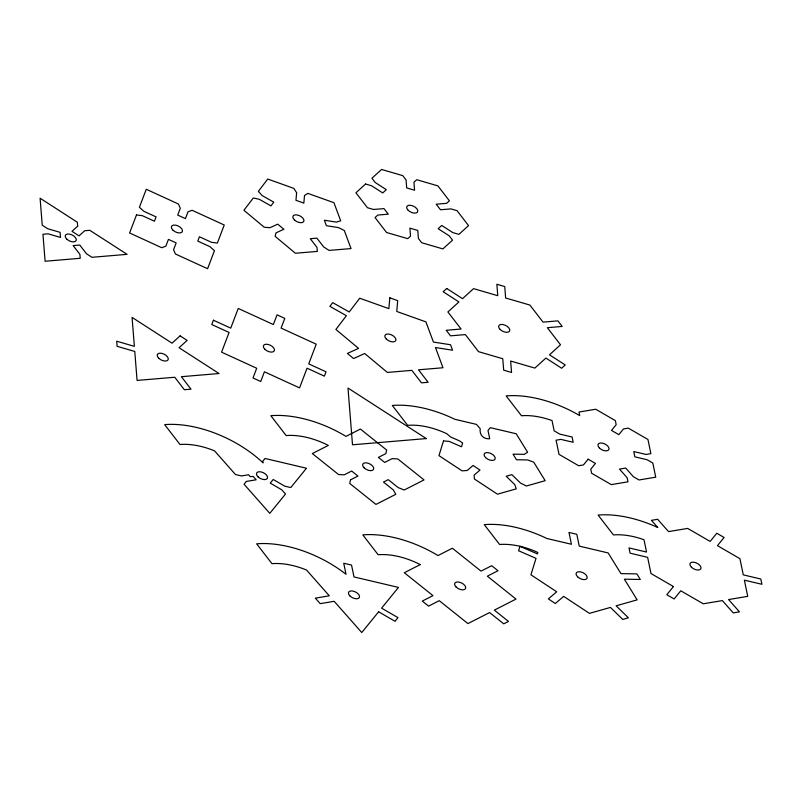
<?xml version="1.0" encoding="UTF-8"?>
<svg xmlns="http://www.w3.org/2000/svg" width="802" height="802" viewBox="0 0 802 802"><rect width="100%" height="100%" fill="white"/><g stroke="black" fill="none" stroke-linecap="round" stroke-linejoin="round"><path stroke-width="1.2" d="M296.62 192.701L295.958 200.299L303.838 203.117L304.509 195.518L307.838 193.372L333.943 202.705L340.68 220.801L336.359 222.114L324.359 220.239L326.394 225.703L338.394 227.578L344.289 230.485L351.025 248.57L329.081 250.414L323.647 246.906L316.9 238.154L310.274 238.715L317.021 247.467L317.341 251.407L295.397 253.252L275.096 236.309L276.058 232.821L283.888 229.282L277.753 224.169L269.933 227.708L264.229 227.237L243.928 210.284L253.322 197.964L259.357 199.317L270.946 205.883L273.783 202.164L262.194 195.598L258.354 191.367L267.748 179.046L293.853 188.38L296.62 192.701M389.822 297.813L388.88 308.64L359.727 298.224L349.231 311.978L332.71 302.625L329.873 306.344L346.394 315.697L335.898 329.462L358.564 348.389L347.406 353.431L353.542 358.544L364.699 353.502L387.366 372.429L411.867 370.364L421.491 382.835L428.118 382.283L418.494 369.812L442.995 367.747L435.476 347.547L452.579 350.213L450.544 344.75L433.441 342.083L425.912 321.883L396.759 311.467L397.702 300.64L389.822 297.813M350.484 479.887L349.732 483.456L375.968 504.418L395.777 494.323L393.401 490.012L383.486 482.082L388.248 479.656L398.153 487.586L404.218 490.012L424.027 479.917L397.792 458.945L392.168 458.624L384.689 462.443L378.394 457.401L385.872 453.591L386.624 450.012L360.399 429.05L346.003 436.388A84.992 46.165 26.2 0 0 270.835 415.697L286.164 435.566A54.636 29.684 26.2 0 1 328.309 445.411L312.329 453.561L338.564 474.523L344.188 474.844L351.667 471.035L357.973 476.067L350.484 479.887M443.516 440.889L438.955 455.616L462.022 470.834L467.205 470.483L473.04 465.471L480.007 470.062L474.172 475.075L474.373 478.984L497.44 494.192L516.267 488.869L514.804 484.659L506.182 476.238L511.866 474.634L520.488 483.055L526.353 486.012L545.18 480.689L533.741 462.183L527.656 459.937L516.488 459.747L513.029 454.153L524.197 454.353L527.616 452.268L516.187 433.762L490.293 427.656L487.997 430.473L489.711 438.774C483.305 439.245 479.395 435.035 480.177 428.629L476.428 424.378L454.854 419.296A84.992 46.165 26.2 0 0 392.318 405.471L407.647 425.341A54.636 29.684 26.2 0 1 446.804 433.722L450.634 436.99L459.376 440.799A54.636 29.684 26.2 0 1 462.634 443.065L461.491 446.764L449.26 441.441L443.516 440.889M519.977 546.302L518.593 550.753L536.027 558.342L530.924 574.793L556.688 591.786L548.357 598.924L555.325 603.525L563.656 596.377L589.42 613.37L610.442 607.425L622.723 619.425L628.407 617.821L616.126 605.811L637.149 599.866L624.377 579.194L640.297 579.475L636.848 573.891L620.928 573.61L608.157 552.939L579.244 546.122L576.798 534.282L568.979 532.438L571.425 544.267L546.834 538.473A84.992 46.165 26.2 0 0 484.288 524.648L499.616 544.508A54.636 29.684 26.2 0 1 537.851 552.468L537.4 553.901L519.977 546.302M136.48 214.966L129.603 232.981L161.753 247.718L165.844 246.184L168.44 239.377L176.159 242.916L173.563 249.723L175.438 253.993L207.588 268.72L214.455 250.705L209.923 246.665L197.783 241.101L199.427 236.77L211.578 242.334L217.382 243.036L224.249 225.011L192.109 210.284L188.019 211.808L185.422 218.615L177.703 215.076L180.3 208.269L178.415 204.009L146.275 189.272L139.398 207.287L143.929 211.337L156.079 216.901L154.425 221.232L142.285 215.658L136.48 214.966M213.422 320.209L211.768 324.529L229.081 332.469L221.573 352.158L256.71 368.258L253.011 377.963L260.73 381.501L264.429 371.797L299.557 387.897L307.066 368.208L324.379 376.148L326.033 371.817L308.72 363.877L316.229 344.188L281.091 328.088L284.79 318.384L277.071 314.845L273.372 324.549L238.244 308.449L230.735 328.138L213.422 320.209M246.364 481.441L244.079 484.258L269.793 513.36L285.502 494.032L281.753 489.791L270.244 483.125L273.211 479.476L284.72 486.142L290.765 487.566L306.474 468.238L265.051 458.463L262.755 461.28L263.076 462.864A84.992 46.165 26.2 0 0 164.661 424.639L179.999 444.498A54.636 29.684 26.2 0 1 214.565 450.864L235.467 474.523L241.512 475.947L248.63 474.754L250.174 476.669L253.171 476.418L256.159 479.796L246.364 481.441M378.624 611.796L361.762 632.537L334.173 601.31L320.209 603.645L315.356 598.152L329.311 595.816L306.534 570.032A54.636 29.684 26.2 0 0 271.968 563.676L256.64 543.816A84.992 46.165 26.2 0 1 346.013 574.282L343.727 563.245L351.547 565.089L353.993 576.929L398.454 587.415L381.592 608.157L398.003 617.65L395.035 621.299L378.624 611.796M588.137 459.185L583.465 464.929L578.653 465.731L559.014 454.353L556.087 440.188L560.899 439.386L573.199 442.293L572.107 437.01L559.816 434.113L554.152 430.834L552.037 420.569A54.636 29.684 26.2 0 0 521.47 415.757L506.142 395.897A84.992 46.165 26.2 0 1 579.726 415.626L578.984 412.038L595.696 409.241L615.345 420.609L616.187 424.689L611.515 430.433L618.833 434.664L623.495 428.93L628.317 428.128L647.956 439.496L650.883 453.661L646.071 454.463L633.77 451.566L634.853 456.839L647.154 459.747L652.818 463.015L655.745 477.18L639.024 479.977L633.369 476.699L625.73 468.057L619.505 469.1L627.144 477.741L627.986 481.822L611.274 484.608L591.625 473.24L590.783 469.16L595.455 463.426L588.137 459.185M673.459 586.543L666.803 594.723L674.121 598.954L680.768 590.783L703.244 603.786L722.361 600.598L733.249 612.908L739.474 611.866L728.587 599.555L747.715 596.357L744.366 580.157L761.9 584.287L760.807 579.014L743.274 574.874L739.925 558.673L717.459 545.661L724.106 537.48L716.787 533.25L710.141 541.43L687.675 528.418L668.547 531.606L657.66 519.295L651.435 520.338L657.8 527.536A84.992 46.165 26.2 0 0 598.112 515.064L613.44 534.934A54.636 29.684 26.2 0 1 644.006 539.746L646.542 552.047L629.009 547.916L630.101 553.19L647.635 557.33L650.983 573.53L673.459 586.543M77.664 226.194L72.01 231.327L79.047 235.868L84.691 230.735L89.814 230.304L127.067 254.344L91.959 257.302L86.526 253.793L79.769 245.051L73.142 245.602L79.899 254.354L80.21 258.294L45.102 261.252L42.957 234.244L48.08 233.813L60.481 237.432L60.08 232.339L47.679 228.72L42.245 225.212L40.1 198.214L77.353 222.254L77.664 226.194M180.099 335.868L172.039 343.186L132.069 317.392L134.375 346.354L116.691 341.201L117.092 346.304L134.776 351.456L137.072 380.429L174.746 377.251L184.37 389.732L190.996 389.17L181.372 376.699L219.036 373.521L179.067 347.727L187.127 340.409L180.099 335.868M365.562 184.019L355.928 192.781L367.446 207.708L373.542 209.482L383.968 208.61L388.258 214.174L377.832 215.046L375.055 217.573L386.584 232.5L407.747 238.675L410.524 236.149L409.882 228.129L417.772 230.435L418.403 238.445L421.722 242.745L442.894 248.911L452.539 240.149L449.22 235.848L438.153 228.71L441.752 225.452L452.809 232.59L458.904 234.364L468.548 225.603L457.02 210.675L450.924 208.891L440.509 209.773L436.208 204.209L446.634 203.337L449.411 200.811L437.892 185.874L416.719 179.708L413.942 182.234L414.584 190.244L406.694 187.949L406.063 179.939L402.744 175.638L381.582 169.463L371.938 178.224L375.256 182.525L386.313 189.663L382.724 192.931L371.657 185.793L365.562 184.019M446.754 288.489L443.155 291.748L458.924 301.933L447.897 311.958L461.08 329.031L446.213 330.284L450.513 335.848L465.371 334.594L478.553 351.677L502.764 358.735L503.676 370.163L511.556 372.459L510.653 361.03L534.864 368.088L545.891 358.063L561.661 368.248L565.25 364.98L549.49 354.805L560.518 344.78L547.335 327.697L562.192 326.444L557.901 320.88L543.044 322.133L529.861 305.051L505.651 297.993L504.739 286.565L496.859 284.269L497.761 295.697L473.551 288.64L462.513 298.665L446.754 288.489M420.278 564.588L404.308 572.728L432.97 595.645L422.303 601.089L428.599 606.122L439.265 600.678L467.937 623.595L489.591 612.558L503.716 623.846L508.468 621.42L494.343 610.132L515.997 599.084L487.335 576.177L498.002 570.733L491.706 565.701L481.03 571.134L452.368 548.227L437.982 555.565A84.992 46.165 26.2 0 0 362.805 534.874L378.133 554.743A54.636 29.684 26.2 0 1 420.278 564.588M426.273 438.574L352.499 444.789L347.998 388.048L426.273 438.574M599.455 448.057A6.015 3.268 26.2 0 0 608.848 449.641A6.015 3.268 26.2 0 0 602.152 443.085A6.015 3.268 26.2 0 0 599.455 448.057M500.177 329.502A6.015 3.268 26.2 0 0 509.571 331.076A6.015 3.268 26.2 0 0 502.874 324.519A6.015 3.268 26.2 0 0 500.177 329.502M408.208 210.325A6.015 3.268 26.2 0 0 417.591 211.908A6.015 3.268 26.2 0 0 410.895 205.342A6.015 3.268 26.2 0 0 408.208 210.325M577.6 576.818A6.015 3.268 26.2 0 0 586.994 578.402A6.015 3.268 26.2 0 0 580.297 571.836A6.015 3.268 26.2 0 0 577.6 576.818M485.631 457.641A6.015 3.268 26.2 0 0 495.024 459.225A6.015 3.268 26.2 0 0 488.328 452.659A6.015 3.268 26.2 0 0 485.631 457.641M386.353 339.076A6.015 3.268 26.2 0 0 395.737 340.66A6.015 3.268 26.2 0 0 389.04 334.103A6.015 3.268 26.2 0 0 386.353 339.076M294.384 219.908A6.015 3.268 26.2 0 0 303.768 221.482A6.015 3.268 26.2 0 0 297.071 214.926A6.015 3.268 26.2 0 0 294.384 219.908M456.127 587.044A6.015 3.268 26.2 0 0 465.511 588.628A6.015 3.268 26.2 0 0 458.814 582.062A6.015 3.268 26.2 0 0 456.127 587.044M364.158 467.867A6.015 3.268 26.2 0 0 373.542 469.451A6.015 3.268 26.2 0 0 366.845 462.894A6.015 3.268 26.2 0 0 364.158 467.867M264.871 349.301A6.015 3.268 26.2 0 0 274.264 350.885A6.015 3.268 26.2 0 0 267.567 344.329A6.015 3.268 26.2 0 0 264.871 349.301M172.901 230.134A6.015 3.268 26.2 0 0 182.295 231.708A6.015 3.268 26.2 0 0 175.598 225.151A6.015 3.268 26.2 0 0 172.901 230.134M349.953 595.976A6.015 3.268 26.2 0 0 359.336 597.56A6.015 3.268 26.2 0 0 352.639 591.004A6.015 3.268 26.2 0 0 349.953 595.976M257.983 476.799A6.015 3.268 26.2 0 0 267.367 478.383A6.015 3.268 26.2 0 0 260.67 471.827A6.015 3.268 26.2 0 0 257.983 476.799M158.706 358.243A6.015 3.268 26.2 0 0 168.089 359.827A6.015 3.268 26.2 0 0 161.392 353.271A6.015 3.268 26.2 0 0 158.706 358.243M66.726 239.066A6.015 3.268 26.2 0 0 76.12 240.65A6.015 3.268 26.2 0 0 69.423 234.094A6.015 3.268 26.2 0 0 66.726 239.066M691.434 567.235A6.015 3.268 26.2 0 0 700.818 568.818A6.015 3.268 26.2 0 0 694.121 562.252A6.015 3.268 26.2 0 0 691.434 567.235"/></g></svg>
